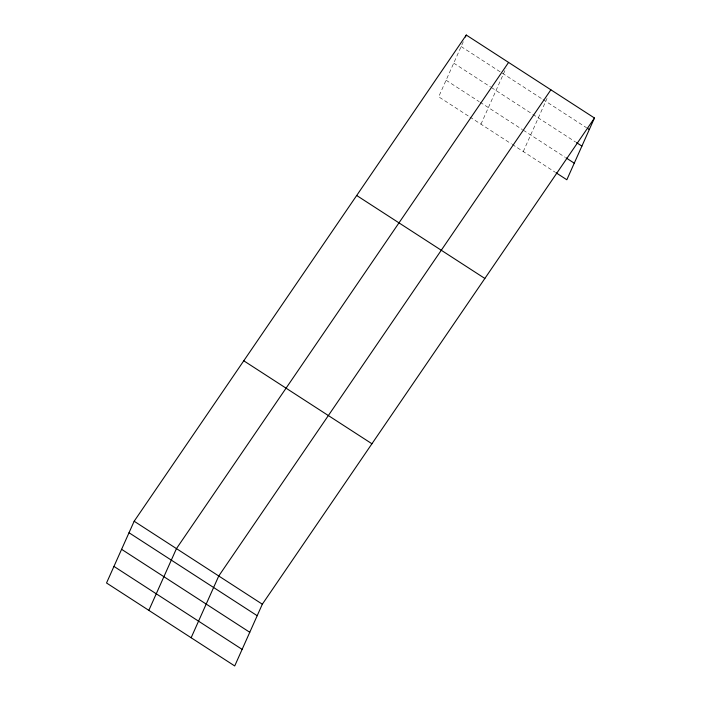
<?xml version="1.0" encoding="UTF-8"?>
<svg xmlns="http://www.w3.org/2000/svg" width="701" height="701" viewBox="0 0 701 701"><rect width="100%" height="100%" fill="white"/><g stroke="black" fill="none" stroke-linecap="round" stroke-linejoin="round"><path stroke-width="0.53" stroke-dasharray="3.5 2.63" d="M463.282 41.762L438.668 96.799L469.013 116.445M480.965 124.182L506.008 68.181M523.261 151.556L547.025 98.438M461.144 46.555L542.057 98.929M542.977 99.524L586.588 127.757M453.722 63.134L490.507 86.942M491.427 87.537L531.884 113.728M532.804 114.324L575.539 141.988M446.081 80.221L479.186 101.645M480.106 102.241L522.403 129.615M523.323 130.211L565.172 157.304M469.924 117.041L511.309 143.819M512.229 144.415L555.034 172.122"/><path stroke-width="1.05" d="M134.163 521.237L106.534 582.987L234.712 665.95L262.332 604.201L594.466 118.013L466.288 35.05L134.163 521.237L262.332 604.201M148.84 610.369L176.459 548.611L508.584 62.424M191.136 637.744L218.756 575.994L550.881 89.807M465.429 36.969L466.288 35.05M594.466 118.013L566.837 179.763L555.946 172.709M587.499 128.344L589.313 129.519M576.45 142.575L581.9 146.097M566.084 157.891L574.259 163.184M356.686 195.491L484.855 278.455M243.764 360.796L371.933 443.759M129.019 532.742L257.188 615.706M121.597 549.321L249.775 632.284M113.956 566.408L242.125 649.371"/></g></svg>
